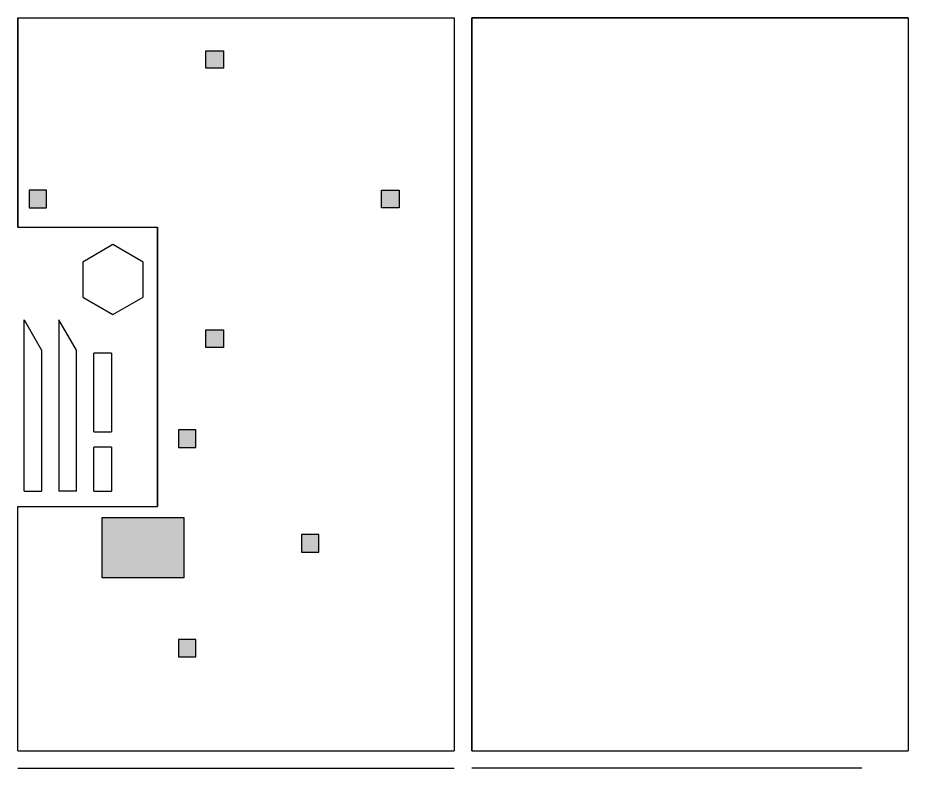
# Model space of a CAD drawing. Extents: x 142.4 to 167.9, y -55.9 to -2.4.
# Drawn here: x 142.36 to 167.86, y -23.95 to -2.45 of the extents above; entities that cross this region are included whole.
import ezdxf

# ---------------------------------------------------------------- set-up
doc = ezdxf.new("R2010")
doc.units = 0
doc.header["$MEASUREMENT"] = 0
doc.layers.get('0').update_dxf_attribs({"linetype": 'CONTINUOUS'})

msp = doc.modelspace()

# ---------------------------------------------------------------- hatches: boundary and pattern name
at = {"linetype": 'Continuous'}
h = msp.add_hatch(color=1, dxfattribs=at)
h.dxf.hatch_style = 1
h.paths.add_polyline_path([(148.244, -3.39), (147.744, -3.39), (147.744, -3.89), (148.244, -3.89)])
h.paths.add_polyline_path([(143.181, -7.39), (142.681, -7.39), (142.681, -7.89), (143.181, -7.89)])
h.paths.add_polyline_path([(148.244, -11.39), (147.744, -11.39), (147.744, -11.89), (148.244, -11.89)])
h.paths.add_polyline_path([(153.276, -7.39), (152.776, -7.39), (152.776, -7.89), (153.276, -7.89)])
h.paths.add_polyline_path([(147.457, -14.256), (146.957, -14.256), (146.957, -14.756), (147.457, -14.756)])
h.paths.add_polyline_path([(150.98, -17.256), (150.48, -17.256), (150.48, -17.756), (150.98, -17.756)])
h.paths.add_polyline_path([(147.457, -20.256), (146.957, -20.256), (146.957, -20.756), (147.457, -20.756)])
h.paths.add_polyline_path([(147.113, -16.766), (144.775, -16.766), (144.775, -18.496), (147.113, -18.496)])

# ---------------------------------------------------------------- linework, layer by layer
for points in [[(142.357, -2.447), (142.357, -8.447)], [(142.357, -2.448), (154.857, -2.447)], [(142.357, -2.448), (154.857, -2.448)], [(142.358, -8.447), (142.358, -2.447)], [(154.857, -2.447), (154.857, -23.447)], [(155.357, -2.447), (155.357, -23.447)], [(167.857, -2.447), (155.357, -2.448)], [(155.358, -23.447), (155.358, -2.447)], [(155.358, -2.448), (167.857, -2.447)], [(167.857, -2.447), (167.857, -23.447)], [(147.744, -3.89), (147.744, -3.39)], [(147.744, -3.39), (148.244, -3.39)], [(148.244, -3.39), (148.244, -3.89)], [(148.244, -3.89), (147.744, -3.89)], [(143.181, -7.39), (142.681, -7.39)], [(142.681, -7.39), (142.681, -7.89)], [(143.181, -7.89), (143.181, -7.39)], [(152.776, -7.89), (152.776, -7.39)], [(152.776, -7.39), (153.276, -7.39)], [(153.276, -7.39), (153.276, -7.89)], [(142.681, -7.89), (143.181, -7.89)], [(153.276, -7.89), (152.776, -7.89)], [(142.357, -8.447), (146.358, -8.447)], [(146.357, -16.447), (146.357, -8.447)], [(146.358, -8.448), (146.358, -16.447)], [(145.082, -8.947), (144.216, -9.447)], [(145.948, -9.447), (145.082, -8.947)], [(144.216, -9.447), (144.216, -10.447)], [(145.948, -10.447), (145.948, -9.447)], [(144.216, -10.447), (145.082, -10.947)], [(145.082, -10.947), (145.948, -10.447)], [(142.536, -11.102), (143.036, -11.968)], [(142.536, -16.012), (142.536, -11.102)], [(144.036, -11.968), (143.536, -11.102)], [(143.536, -11.102), (143.536, -16.012)], [(147.744, -11.39), (148.244, -11.39)], [(147.744, -11.89), (147.744, -11.39)], [(148.244, -11.39), (148.244, -11.89)], [(143.036, -11.968), (143.036, -16.012)], [(144.036, -16.012), (144.036, -11.968)], [(148.244, -11.89), (147.744, -11.89)], [(145.036, -12.057), (144.536, -12.057)], [(144.536, -14.306), (144.536, -12.057)], [(145.036, -12.057), (145.036, -14.306)], [(147.457, -14.256), (146.957, -14.256)], [(146.957, -14.256), (146.957, -14.756)], [(147.457, -14.756), (147.457, -14.256)], [(144.536, -14.306), (145.036, -14.306)], [(145.036, -14.75), (144.536, -14.75)], [(144.536, -16.012), (144.536, -14.75)], [(145.036, -14.75), (145.036, -16.012)], [(146.957, -14.756), (147.457, -14.756)], [(142.536, -16.012), (143.036, -16.012)], [(144.036, -16.012), (143.536, -16.012)], [(144.536, -16.012), (145.036, -16.012)], [(142.357, -23.447), (142.357, -16.447)], [(142.357, -16.447), (146.357, -16.447)], [(144.775, -18.496), (144.775, -16.766)], [(144.775, -16.766), (147.113, -16.766)], [(147.113, -16.766), (147.113, -18.496)], [(150.98, -17.256), (150.48, -17.256)], [(150.48, -17.256), (150.48, -17.756)], [(150.98, -17.756), (150.98, -17.256)], [(150.48, -17.756), (150.98, -17.756)], [(147.113, -18.496), (144.775, -18.496)], [(147.457, -20.256), (146.957, -20.256)], [(146.957, -20.256), (146.957, -20.756)], [(147.457, -20.756), (147.457, -20.256)], [(146.957, -20.756), (147.457, -20.756)], [(142.357, -23.447), (154.857, -23.447)], [(155.357, -23.447), (167.857, -23.447)], [(142.357, -23.947), (154.857, -23.947)], [(166.531, -23.947), (155.357, -23.947)]]:
    msp.add_lwpolyline(points)

doc.saveas('drawing.dxf')
